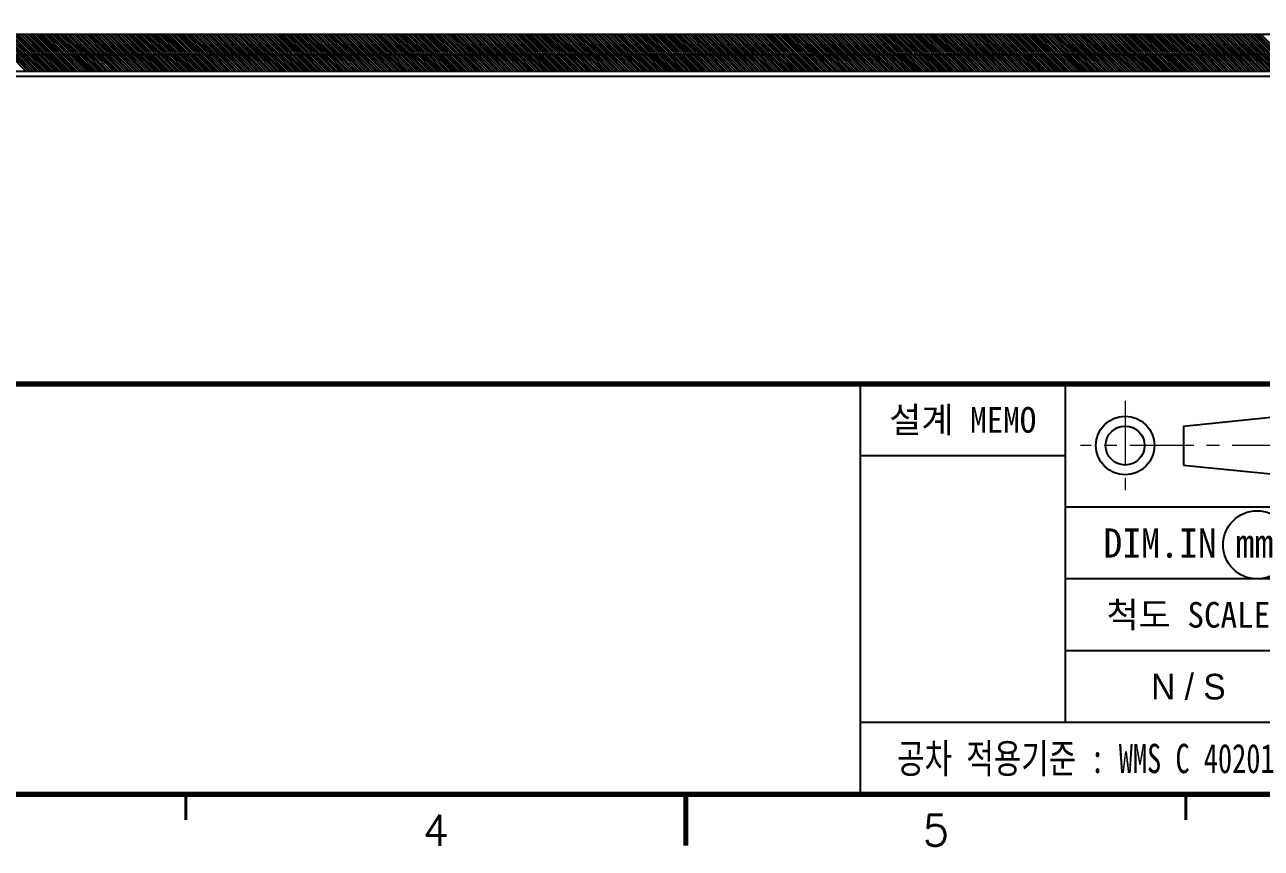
# Model space of a CAD drawing. Extents: x 295 to 953, y 10 to 290.
# Drawn here: x 622.5 to 743.1, y 9.8 to 90 of the extents above; entities that cross this region are included whole.
import ezdxf
from ezdxf.enums import TextEntityAlignment as Align

# ---------------------------------------------------------------- set-up
doc = ezdxf.new("R2010")
doc.units = 0
doc.header["$LTSCALE"] = 5
doc.header["$MEASUREMENT"] = 0
doc.linetypes.add('CENTER', pattern=[2, 1.25, -0.25, 0.25, -0.25])
doc.layers.get('0').update_dxf_attribs({"linetype": 'CONTINUOUS', "lineweight": 25})
doc.layers.add('2', color=2, linetype='CENTER', lineweight=13)
for name, color, linetype in [('ART02_PHO', 2, 'CONTINUOUS'), ('SHEET', 3, 'CONTINUOUS'), ('문자', 4, 'CONTINUOUS'), ('테두리', 3, 'CONTINUOUS')]:
    doc.layers.add(name, color=color, linetype=linetype)
doc.styles.get("Standard").update_dxf_attribs({"font": 'simplex.shx'})
doc.styles.add('굴림', font='')
doc.styles.add('굴림체', font='')
doc.styles.get('굴림').set_extended_font_data('Gulim')
doc.styles.get('굴림체').set_extended_font_data('GulimChe')

# ---------------------------------------------------------------- blocks, each defined once
blk = doc.blocks.new('C')
at = {"layer": '2'}
for p, q in [((252.83, 53.35), (252.83, 44.65)), ((269.53, 49), (248.48, 49))]:
    blk.add_line(p, q, dxfattribs=at)
at = {"layer": 'SHEET'}
for p, q in [((227, 55), (227, 15)), ((247, 55), (247, 22)), ((247, 48), (227, 48)), ((333, 43), (247, 43)), ((333, 36), (247, 36)), ((311, 29), (247, 29)), ((311, 22), (227, 22))]:
    blk.add_line(p, q, dxfattribs=at)
at = {"layer": 'SHEET', "color": 4}
for p, q in [((258.53, 50.9), (268.03, 51.85)), ((258.53, 50.9), (258.53, 47.1)), ((258.53, 47.1), (268.03, 46.15))]:
    blk.add_line(p, q, dxfattribs=at)
for radius in [2.85, 1.9]:
    blk.add_circle((252.83, 49), radius, dxfattribs=at)
at = {"layer": 'SHEET'}
blk.add_circle((265.7, 39.32), 3.32, dxfattribs=at)
at = {"layer": '테두리'}
for points, const_width in [([(15, 285), (15, 15), (405, 15), (405, 285), (15, 285)], 0.5), ([(15, 55), (405, 55)], 0.5), ([(161.25, 12.5), (161.25, 15)], 0.3), ([(210, 10), (210, 15)], 0.5), ([(258.75, 12.5), (258.75, 15)], 0.3)]:
    blk.add_lwpolyline(points, dxfattribs=dict(at, const_width=const_width))
at = {"layer": '문자', "style": '굴림체'}
for s, height, p in [('설계 MEMO', 2.5, (237, 51.5)), ('DIM.IN mm', 2.85, (259, 39.5)), ('척도 SCALE', 2.5, (259, 32.5))]:
    blk.add_text(s, height=height, dxfattribs=at).set_placement(p, align=Align.MIDDLE_CENTER)
at = {"layer": '문자', "style": '굴림체', "width": 0.75}
blk.add_text('공차 적용기준 : WMS C 40201', height=2.85, dxfattribs=at).set_placement((249, 18.5), align=Align.MIDDLE_CENTER)
at = {"layer": '문자'}
for s, p in [('4', (185.62, 11.5)), ('5', (234.38, 11.5))]:
    blk.add_text(s, height=3, dxfattribs=at).set_placement(p, align=Align.MIDDLE)

msp = doc.modelspace()

# ---------------------------------------------------------------- linework, layer by layer
at = {"layer": 'ART02_PHO', "color": 7}
for p, q in [((856.18, 89.07), (518.72, 89.07)), ((622.62, 85.5), (619.1, 89.07)), ((622.87, 85.5), (619.31, 89.07)), ((623.08, 85.5), (619.56, 89.07)), ((623.33, 85.5), (619.77, 89.07)), ((623.58, 85.5), (620.02, 89.07)), ((623.79, 85.5), (620.27, 89.07)), ((624.04, 85.5), (620.48, 89.07)), ((624.29, 85.5), (620.73, 89.07)), ((624.5, 85.5), (620.98, 89.07)), ((624.75, 85.5), (621.19, 89.07)), ((625, 85.5), (621.44, 89.07)), ((625.21, 85.5), (621.69, 89.07)), ((625.47, 85.5), (621.9, 89.07)), ((625.72, 85.5), (622.15, 89.07)), ((625.93, 85.5), (622.41, 89.07)), ((626.18, 85.5), (622.62, 89.07)), ((626.43, 85.5), (622.87, 89.07)), ((626.64, 85.5), (623.12, 89.07)), ((626.89, 85.5), (623.33, 89.07)), ((627.14, 85.5), (623.58, 89.07)), ((627.35, 85.5), (623.83, 89.07)), ((627.6, 85.5), (624.04, 89.07)), ((627.85, 85.5), (624.29, 89.07)), ((628.06, 85.5), (624.54, 89.07)), ((628.32, 85.5), (624.75, 89.07)), ((628.57, 85.5), (625, 89.07)), ((628.78, 85.5), (625.26, 89.07)), ((629.03, 85.5), (625.47, 89.07)), ((629.24, 85.5), (625.72, 89.07)), ((629.49, 85.5), (625.97, 89.07)), ((629.74, 85.5), (626.18, 89.07)), ((629.95, 85.5), (626.43, 89.07)), ((630.2, 85.5), (626.68, 89.07)), ((630.45, 85.5), (626.89, 89.07)), ((630.66, 85.5), (627.14, 89.07)), ((630.91, 85.5), (627.39, 89.07)), ((631.17, 85.5), (627.6, 89.07)), ((631.38, 85.5), (627.85, 89.07)), ((631.63, 85.5), (628.06, 89.07)), ((631.88, 85.5), (628.32, 89.07)), ((632.09, 85.5), (628.57, 89.07)), ((632.34, 85.5), (628.78, 89.07)), ((632.59, 85.5), (629.03, 89.07)), ((632.8, 85.5), (629.28, 89.07)), ((633.05, 85.5), (629.49, 89.07)), ((633.3, 85.5), (629.74, 89.07)), ((633.51, 85.5), (629.99, 89.07)), ((633.76, 85.5), (630.2, 89.07)), ((634.02, 85.5), (630.45, 89.07)), ((634.23, 85.5), (630.7, 89.07)), ((634.48, 85.5), (630.91, 89.07)), ((634.73, 85.5), (631.17, 89.07)), ((634.94, 85.5), (631.42, 89.07)), ((635.19, 85.5), (631.63, 89.07)), ((635.44, 85.5), (631.88, 89.07)), ((635.65, 85.5), (632.13, 89.07)), ((635.9, 85.5), (632.34, 89.07)), ((636.15, 85.5), (632.59, 89.07)), ((636.36, 85.5), (632.84, 89.07)), ((636.61, 85.5), (633.05, 89.07)), ((636.87, 85.5), (633.3, 89.07)), ((637.07, 85.5), (633.55, 89.07)), ((637.33, 85.5), (633.76, 89.07)), ((637.54, 85.5), (634.02, 89.07)), ((637.79, 85.5), (634.27, 89.07)), ((638.04, 85.5), (634.48, 89.07)), ((638.25, 85.5), (634.73, 89.07)), ((638.5, 85.5), (634.98, 89.07)), ((638.75, 85.5), (635.19, 89.07)), ((638.96, 85.5), (635.44, 89.07)), ((639.21, 85.5), (635.69, 89.07)), ((639.46, 85.5), (635.9, 89.07)), ((639.67, 85.5), (636.15, 89.07)), ((639.92, 85.5), (636.36, 89.07)), ((640.18, 85.5), (636.61, 89.07)), ((640.39, 85.5), (636.87, 89.07)), ((640.64, 85.5), (637.07, 89.07)), ((640.89, 85.5), (637.33, 89.07)), ((641.1, 85.5), (637.58, 89.07)), ((641.35, 85.5), (637.79, 89.07)), ((641.6, 85.5), (638.04, 89.07)), ((641.81, 85.5), (638.29, 89.07)), ((642.06, 85.5), (638.5, 89.07)), ((642.31, 85.5), (638.75, 89.07)), ((642.52, 85.5), (639, 89.07)), ((642.77, 85.5), (639.21, 89.07)), ((643.03, 85.5), (639.46, 89.07)), ((643.24, 85.5), (639.72, 89.07)), ((643.49, 85.5), (639.92, 89.07)), ((643.74, 85.5), (640.18, 89.07)), ((643.95, 85.5), (640.43, 89.07)), ((644.2, 85.5), (640.64, 89.07)), ((644.45, 85.5), (640.89, 89.07)), ((644.66, 85.5), (641.14, 89.07)), ((644.91, 85.5), (641.35, 89.07)), ((645.16, 85.5), (641.6, 89.07)), ((645.37, 85.5), (641.85, 89.07)), ((645.62, 85.5), (642.06, 89.07)), ((645.83, 85.5), (642.31, 89.07)), ((646.09, 85.5), (642.57, 89.07)), ((646.34, 85.5), (642.77, 89.07)), ((646.55, 85.5), (643.03, 89.07)), ((646.8, 85.5), (643.28, 89.07)), ((647.05, 85.5), (643.49, 89.07)), ((647.26, 85.5), (643.74, 89.07)), ((647.51, 85.5), (643.95, 89.07)), ((647.76, 85.5), (644.2, 89.07)), ((647.97, 85.5), (644.45, 89.07)), ((648.22, 85.5), (644.66, 89.07)), ((648.47, 85.5), (644.91, 89.07)), ((648.68, 85.5), (645.16, 89.07)), ((648.94, 85.5), (645.37, 89.07)), ((649.19, 85.5), (645.62, 89.07)), ((649.4, 85.5), (645.88, 89.07)), ((649.65, 85.5), (646.09, 89.07)), ((649.9, 85.5), (646.34, 89.07)), ((650.11, 85.5), (646.59, 89.07)), ((650.36, 85.5), (646.8, 89.07)), ((650.61, 85.5), (647.05, 89.07)), ((650.82, 85.5), (647.3, 89.07)), ((651.07, 85.5), (647.51, 89.07)), ((651.32, 85.5), (647.76, 89.07)), ((651.53, 85.5), (648.01, 89.07)), ((651.79, 85.5), (648.22, 89.07)), ((652.04, 85.5), (648.47, 89.07)), ((652.25, 85.5), (648.73, 89.07)), ((652.5, 85.5), (648.94, 89.07)), ((652.75, 85.5), (649.19, 89.07)), ((652.96, 85.5), (649.44, 89.07)), ((653.21, 85.5), (649.65, 89.07)), ((653.42, 85.5), (649.9, 89.07)), ((653.67, 85.5), (650.15, 89.07)), ((653.92, 85.5), (650.36, 89.07)), ((654.13, 85.5), (650.61, 89.07)), ((654.38, 85.5), (650.86, 89.07)), ((654.64, 85.5), (651.07, 89.07)), ((654.84, 85.5), (651.32, 89.07)), ((655.1, 85.5), (651.58, 89.07)), ((655.35, 85.5), (651.79, 89.07)), ((655.56, 85.5), (652.04, 89.07)), ((655.81, 85.5), (652.25, 89.07)), ((656.06, 85.5), (652.5, 89.07)), ((656.27, 85.5), (652.75, 89.07)), ((656.52, 85.5), (652.96, 89.07)), ((656.77, 85.5), (653.21, 89.07)), ((656.98, 85.5), (653.46, 89.07)), ((657.23, 85.5), (653.67, 89.07)), ((657.49, 85.5), (653.92, 89.07)), ((657.69, 85.5), (654.17, 89.07)), ((657.95, 85.5), (654.38, 89.07)), ((658.2, 85.5), (654.64, 89.07)), ((658.41, 85.5), (654.89, 89.07)), ((658.66, 85.5), (655.1, 89.07)), ((658.91, 85.5), (655.35, 89.07)), ((659.12, 85.5), (655.6, 89.07)), ((659.37, 85.5), (655.81, 89.07)), ((659.62, 85.5), (656.06, 89.07)), ((659.83, 85.5), (656.31, 89.07)), ((660.08, 85.5), (656.52, 89.07)), ((660.34, 85.5), (656.77, 89.07)), ((660.54, 85.5), (657.02, 89.07)), ((660.8, 85.5), (657.23, 89.07)), ((661.05, 85.5), (657.49, 89.07)), ((661.26, 85.5), (657.74, 89.07)), ((661.51, 85.5), (657.95, 89.07)), ((661.72, 85.5), (658.2, 89.07)), ((661.97, 85.5), (658.45, 89.07)), ((662.22, 85.5), (658.66, 89.07)), ((662.43, 85.5), (658.91, 89.07)), ((662.68, 85.5), (659.16, 89.07)), ((662.93, 85.5), (659.37, 89.07)), ((663.14, 85.5), (659.62, 89.07)), ((663.39, 85.5), (659.87, 89.07)), ((663.65, 85.5), (660.08, 89.07)), ((663.86, 85.5), (660.34, 89.07)), ((664.11, 85.5), (660.54, 89.07)), ((664.36, 85.5), (660.8, 89.07)), ((664.57, 85.5), (661.05, 89.07)), ((664.82, 85.5), (661.26, 89.07)), ((665.07, 85.5), (661.51, 89.07)), ((665.28, 85.5), (661.76, 89.07)), ((665.53, 85.5), (661.97, 89.07)), ((665.78, 85.5), (662.22, 89.07)), ((665.99, 85.5), (662.47, 89.07)), ((666.24, 85.5), (662.68, 89.07)), ((666.5, 85.5), (662.93, 89.07)), ((666.71, 85.5), (663.18, 89.07)), ((666.96, 85.5), (663.39, 89.07)), ((667.21, 85.5), (663.65, 89.07)), ((667.42, 85.5), (663.9, 89.07)), ((667.67, 85.5), (664.11, 89.07)), ((667.92, 85.5), (664.36, 89.07)), ((668.13, 85.5), (664.61, 89.07)), ((668.38, 85.5), (664.82, 89.07)), ((668.63, 85.5), (665.07, 89.07)), ((668.84, 85.5), (665.32, 89.07)), ((669.09, 85.5), (665.53, 89.07)), ((669.35, 85.5), (665.78, 89.07)), ((669.56, 85.5), (666.03, 89.07)), ((669.81, 85.5), (666.24, 89.07)), ((670.02, 85.5), (666.5, 89.07)), ((670.27, 85.5), (666.75, 89.07)), ((670.52, 85.5), (666.96, 89.07)), ((670.73, 85.5), (667.21, 89.07)), ((670.98, 85.5), (667.46, 89.07)), ((671.23, 85.5), (667.67, 89.07)), ((671.44, 85.5), (667.92, 89.07)), ((671.69, 85.5), (668.13, 89.07)), ((671.94, 85.5), (668.38, 89.07)), ((672.15, 85.5), (668.63, 89.07)), ((672.41, 85.5), (668.84, 89.07)), ((672.66, 85.5), (669.09, 89.07)), ((672.87, 85.5), (669.35, 89.07)), ((673.12, 85.5), (669.56, 89.07)), ((673.37, 85.5), (669.81, 89.07)), ((673.58, 85.5), (670.06, 89.07)), ((673.83, 85.5), (670.27, 89.07)), ((674.08, 85.5), (670.52, 89.07)), ((674.29, 85.5), (670.77, 89.07)), ((674.54, 85.5), (670.98, 89.07)), ((674.79, 85.5), (671.23, 89.07)), ((675, 85.5), (671.48, 89.07)), ((675.25, 85.5), (671.69, 89.07)), ((675.51, 85.5), (671.94, 89.07)), ((675.72, 85.5), (672.2, 89.07)), ((675.97, 85.5), (672.41, 89.07)), ((676.22, 85.5), (672.66, 89.07)), ((676.43, 85.5), (672.91, 89.07)), ((676.68, 85.5), (673.12, 89.07)), ((676.93, 85.5), (673.37, 89.07)), ((677.14, 85.5), (673.62, 89.07)), ((677.39, 85.5), (673.83, 89.07)), ((677.6, 85.5), (674.08, 89.07)), ((677.85, 85.5), (674.33, 89.07)), ((678.1, 85.5), (674.54, 89.07)), ((678.31, 85.5), (674.79, 89.07)), ((678.57, 85.5), (675.05, 89.07)), ((678.82, 85.5), (675.25, 89.07)), ((679.03, 85.5), (675.51, 89.07)), ((679.28, 85.5), (675.76, 89.07)), ((679.53, 85.5), (675.97, 89.07)), ((679.74, 85.5), (676.22, 89.07)), ((679.99, 85.5), (676.43, 89.07)), ((680.24, 85.5), (676.68, 89.07)), ((680.45, 85.5), (676.93, 89.07)), ((680.7, 85.5), (677.14, 89.07)), ((680.95, 85.5), (677.39, 89.07)), ((681.16, 85.5), (677.64, 89.07)), ((681.42, 85.5), (677.85, 89.07)), ((681.67, 85.5), (678.1, 89.07)), ((681.88, 85.5), (678.36, 89.07)), ((682.13, 85.5), (678.57, 89.07)), ((682.38, 85.5), (678.82, 89.07)), ((682.59, 85.5), (679.07, 89.07)), ((682.84, 85.5), (679.28, 89.07)), ((683.09, 85.5), (679.53, 89.07)), ((683.3, 85.5), (679.78, 89.07)), ((683.55, 85.5), (679.99, 89.07)), ((683.8, 85.5), (680.24, 89.07)), ((684.01, 85.5), (680.49, 89.07)), ((684.27, 85.5), (680.7, 89.07)), ((684.52, 85.5), (680.95, 89.07)), ((684.73, 85.5), (681.21, 89.07)), ((684.98, 85.5), (681.42, 89.07)), ((685.23, 85.5), (681.67, 89.07)), ((685.44, 85.5), (681.92, 89.07)), ((685.69, 85.5), (682.13, 89.07)), ((685.9, 85.5), (682.38, 89.07)), ((686.15, 85.5), (682.63, 89.07)), ((686.4, 85.5), (682.84, 89.07)), ((686.61, 85.5), (683.09, 89.07)), ((686.86, 85.5), (683.34, 89.07)), ((687.12, 85.5), (683.55, 89.07)), ((687.33, 85.5), (683.8, 89.07)), ((687.58, 85.5), (684.06, 89.07)), ((687.83, 85.5), (684.27, 89.07)), ((688.04, 85.5), (684.52, 89.07)), ((688.29, 85.5), (684.73, 89.07)), ((688.54, 85.5), (684.98, 89.07)), ((688.75, 85.5), (685.23, 89.07)), ((689, 85.5), (685.44, 89.07)), ((689.25, 85.5), (685.69, 89.07)), ((689.46, 85.5), (685.94, 89.07)), ((689.71, 85.5), (686.15, 89.07)), ((689.97, 85.5), (686.4, 89.07)), ((690.17, 85.5), (686.65, 89.07)), ((690.43, 85.5), (686.86, 89.07)), ((690.68, 85.5), (687.12, 89.07)), ((690.89, 85.5), (687.37, 89.07)), ((691.14, 85.5), (687.58, 89.07)), ((691.39, 85.5), (687.83, 89.07)), ((691.6, 85.5), (688.08, 89.07)), ((691.85, 85.5), (688.29, 89.07)), ((692.1, 85.5), (688.54, 89.07)), ((692.31, 85.5), (688.79, 89.07)), ((692.56, 85.5), (689, 89.07)), ((692.82, 85.5), (689.25, 89.07)), ((693.02, 85.5), (689.5, 89.07)), ((693.28, 85.5), (689.71, 89.07)), ((693.53, 85.5), (689.97, 89.07)), ((693.74, 85.5), (690.22, 89.07)), ((693.99, 85.5), (690.43, 89.07)), ((694.2, 85.5), (690.68, 89.07)), ((694.45, 85.5), (690.93, 89.07)), ((694.7, 85.5), (691.14, 89.07)), ((694.91, 85.5), (691.39, 89.07)), ((695.16, 85.5), (691.64, 89.07)), ((695.41, 85.5), (691.85, 89.07)), ((695.62, 85.5), (692.1, 89.07)), ((695.87, 85.5), (692.31, 89.07)), ((696.13, 85.5), (692.56, 89.07)), ((696.34, 85.5), (692.82, 89.07)), ((696.59, 85.5), (693.02, 89.07)), ((696.84, 85.5), (693.28, 89.07)), ((697.05, 85.5), (693.53, 89.07)), ((697.3, 85.5), (693.74, 89.07)), ((697.55, 85.5), (693.99, 89.07)), ((697.76, 85.5), (694.24, 89.07)), ((698.01, 85.5), (694.45, 89.07)), ((698.26, 85.5), (694.7, 89.07)), ((698.47, 85.5), (694.95, 89.07)), ((698.72, 85.5), (695.16, 89.07)), ((698.98, 85.5), (695.41, 89.07)), ((699.19, 85.5), (695.67, 89.07)), ((699.44, 85.5), (695.87, 89.07)), ((699.69, 85.5), (696.13, 89.07)), ((699.9, 85.5), (696.38, 89.07)), ((700.15, 85.5), (696.59, 89.07)), ((700.4, 85.5), (696.84, 89.07)), ((700.61, 85.5), (697.09, 89.07)), ((700.86, 85.5), (697.3, 89.07)), ((701.11, 85.5), (697.55, 89.07)), ((701.32, 85.5), (697.8, 89.07)), ((701.57, 85.5), (698.01, 89.07)), ((701.78, 85.5), (698.26, 89.07)), ((702.04, 85.5), (698.52, 89.07)), ((702.29, 85.5), (698.72, 89.07)), ((702.5, 85.5), (698.98, 89.07)), ((702.75, 85.5), (699.23, 89.07)), ((703, 85.5), (699.44, 89.07)), ((703.21, 85.5), (699.69, 89.07)), ((703.46, 85.5), (699.94, 89.07)), ((703.71, 85.5), (700.15, 89.07)), ((703.92, 85.5), (700.4, 89.07)), ((704.17, 85.5), (700.61, 89.07)), ((704.42, 85.5), (700.86, 89.07)), ((704.63, 85.5), (701.11, 89.07)), ((704.89, 85.5), (701.32, 89.07)), ((705.14, 85.5), (701.57, 89.07)), ((705.35, 85.5), (701.83, 89.07)), ((705.6, 85.5), (702.04, 89.07)), ((705.85, 85.5), (702.29, 89.07)), ((706.06, 85.5), (702.54, 89.07)), ((706.31, 85.5), (702.75, 89.07)), ((706.56, 85.5), (703, 89.07)), ((706.77, 85.5), (703.25, 89.07)), ((707.02, 85.5), (703.46, 89.07)), ((707.27, 85.5), (703.71, 89.07)), ((707.48, 85.5), (703.96, 89.07)), ((707.74, 85.5), (704.17, 89.07)), ((707.99, 85.5), (704.42, 89.07)), ((708.2, 85.5), (704.68, 89.07)), ((708.45, 85.5), (704.89, 89.07)), ((708.7, 85.5), (705.14, 89.07)), ((708.91, 85.5), (705.39, 89.07)), ((709.16, 85.5), (705.6, 89.07)), ((709.41, 85.5), (705.85, 89.07)), ((709.62, 85.5), (706.1, 89.07)), ((709.87, 85.5), (706.31, 89.07)), ((710.08, 85.5), (706.56, 89.07)), ((710.33, 85.5), (706.81, 89.07)), ((710.59, 85.5), (707.02, 89.07)), ((710.79, 85.5), (707.27, 89.07)), ((711.05, 85.5), (707.53, 89.07)), ((711.3, 85.5), (707.74, 89.07)), ((711.51, 85.5), (707.99, 89.07)), ((711.76, 85.5), (708.2, 89.07)), ((712.01, 85.5), (708.45, 89.07)), ((712.22, 85.5), (708.7, 89.07)), ((712.47, 85.5), (708.91, 89.07)), ((712.72, 85.5), (709.16, 89.07)), ((712.93, 85.5), (709.41, 89.07)), ((713.18, 85.5), (709.62, 89.07)), ((713.43, 85.5), (709.87, 89.07)), ((713.64, 85.5), (710.12, 89.07)), ((713.9, 85.5), (710.33, 89.07)), ((714.15, 85.5), (710.59, 89.07)), ((714.36, 85.5), (710.84, 89.07)), ((714.61, 85.5), (711.05, 89.07)), ((714.86, 85.5), (711.3, 89.07)), ((715.07, 85.5), (711.55, 89.07)), ((715.32, 85.5), (711.76, 89.07)), ((715.57, 85.5), (712.01, 89.07)), ((715.78, 85.5), (712.26, 89.07)), ((716.03, 85.5), (712.47, 89.07)), ((716.28, 85.5), (712.72, 89.07)), ((716.49, 85.5), (712.97, 89.07)), ((716.75, 85.5), (713.18, 89.07)), ((717, 85.5), (713.43, 89.07)), ((717.21, 85.5), (713.69, 89.07)), ((717.46, 85.5), (713.9, 89.07)), ((717.71, 85.5), (714.15, 89.07)), ((717.92, 85.5), (714.4, 89.07)), ((718.17, 85.5), (714.61, 89.07)), ((718.38, 85.5), (714.86, 89.07)), ((718.63, 85.5), (715.11, 89.07)), ((718.88, 85.5), (715.32, 89.07)), ((719.09, 85.5), (715.57, 89.07)), ((719.34, 85.5), (715.82, 89.07)), ((719.6, 85.5), (716.03, 89.07)), ((719.81, 85.5), (716.28, 89.07)), ((720.06, 85.5), (716.49, 89.07)), ((720.31, 85.5), (716.75, 89.07)), ((720.52, 85.5), (717, 89.07)), ((720.77, 85.5), (717.21, 89.07)), ((721.02, 85.5), (717.46, 89.07)), ((721.23, 85.5), (717.71, 89.07)), ((721.48, 85.5), (717.92, 89.07)), ((721.73, 85.5), (718.17, 89.07)), ((721.94, 85.5), (718.42, 89.07)), ((722.19, 85.5), (718.63, 89.07)), ((722.45, 85.5), (718.88, 89.07)), ((722.66, 85.5), (719.13, 89.07)), ((722.91, 85.5), (719.34, 89.07)), ((723.16, 85.5), (719.6, 89.07)), ((723.37, 85.5), (719.85, 89.07)), ((723.62, 85.5), (720.06, 89.07)), ((723.87, 85.5), (720.31, 89.07)), ((724.08, 85.5), (720.56, 89.07)), ((724.33, 85.5), (720.77, 89.07)), ((724.58, 85.5), (721.02, 89.07)), ((724.79, 85.5), (721.27, 89.07)), ((725.04, 85.5), (721.48, 89.07)), ((725.3, 85.5), (721.73, 89.07)), ((725.51, 85.5), (721.98, 89.07)), ((725.76, 85.5), (722.19, 89.07)), ((725.97, 85.5), (722.45, 89.07)), ((726.22, 85.5), (722.7, 89.07)), ((726.47, 85.5), (722.91, 89.07)), ((726.68, 85.5), (723.16, 89.07)), ((726.93, 85.5), (723.41, 89.07)), ((727.18, 85.5), (723.62, 89.07)), ((727.39, 85.5), (723.87, 89.07)), ((727.64, 85.5), (724.12, 89.07)), ((727.89, 85.5), (724.33, 89.07)), ((728.1, 85.5), (724.58, 89.07)), ((728.35, 85.5), (724.79, 89.07)), ((728.61, 85.5), (725.04, 89.07)), ((728.82, 85.5), (725.3, 89.07)), ((729.07, 85.5), (725.51, 89.07)), ((729.32, 85.5), (725.76, 89.07)), ((729.53, 85.5), (726.01, 89.07)), ((729.78, 85.5), (726.22, 89.07)), ((730.03, 85.5), (726.47, 89.07)), ((730.24, 85.5), (726.72, 89.07)), ((730.49, 85.5), (726.93, 89.07)), ((730.74, 85.5), (727.18, 89.07)), ((730.95, 85.5), (727.43, 89.07)), ((731.2, 85.5), (727.64, 89.07)), ((731.46, 85.5), (727.89, 89.07)), ((731.67, 85.5), (728.15, 89.07)), ((731.92, 85.5), (728.35, 89.07)), ((732.17, 85.5), (728.61, 89.07)), ((732.38, 85.5), (728.86, 89.07)), ((732.63, 85.5), (729.07, 89.07)), ((732.88, 85.5), (729.32, 89.07)), ((733.09, 85.5), (729.57, 89.07)), ((733.34, 85.5), (729.78, 89.07)), ((733.59, 85.5), (730.03, 89.07)), ((733.8, 85.5), (730.28, 89.07)), ((734.05, 85.5), (730.49, 89.07)), ((734.26, 85.5), (730.74, 89.07)), ((734.52, 85.5), (731, 89.07)), ((734.77, 85.5), (731.2, 89.07)), ((734.98, 85.5), (731.46, 89.07)), ((735.23, 85.5), (731.71, 89.07)), ((735.48, 85.5), (731.92, 89.07)), ((735.69, 85.5), (732.17, 89.07)), ((735.94, 85.5), (732.38, 89.07)), ((736.19, 85.5), (732.63, 89.07)), ((736.4, 85.5), (732.88, 89.07)), ((736.65, 85.5), (733.09, 89.07)), ((736.9, 85.5), (733.34, 89.07)), ((737.11, 85.5), (733.59, 89.07)), ((737.37, 85.5), (733.8, 89.07)), ((737.62, 85.5), (734.05, 89.07)), ((737.83, 85.5), (734.31, 89.07)), ((738.08, 85.5), (734.52, 89.07)), ((738.33, 85.5), (734.77, 89.07)), ((738.54, 85.5), (735.02, 89.07)), ((738.79, 85.5), (735.23, 89.07)), ((739.04, 85.5), (735.48, 89.07)), ((739.25, 85.5), (735.73, 89.07)), ((739.5, 85.5), (735.94, 89.07)), ((739.75, 85.5), (736.19, 89.07)), ((739.96, 85.5), (736.44, 89.07)), ((740.22, 85.5), (736.65, 89.07)), ((740.47, 85.5), (736.9, 89.07)), ((740.68, 85.5), (737.16, 89.07)), ((740.93, 85.5), (737.37, 89.07)), ((741.18, 85.5), (737.62, 89.07)), ((741.39, 85.5), (737.87, 89.07)), ((741.64, 85.5), (738.08, 89.07)), ((741.89, 85.5), (738.33, 89.07)), ((742.1, 85.5), (738.58, 89.07)), ((742.35, 85.5), (738.79, 89.07)), ((742.56, 85.5), (739.04, 89.07)), ((742.81, 85.5), (739.29, 89.07)), ((743.07, 85.5), (739.5, 89.07)), ((743.27, 85.5), (739.75, 89.07)), ((743.53, 85.5), (740.01, 89.07)), ((743.78, 85.5), (740.22, 89.07)), ((743.99, 85.5), (740.47, 89.07)), ((744.24, 85.5), (740.68, 89.07)), ((744.49, 85.5), (740.93, 89.07)), ((744.7, 85.5), (741.18, 89.07)), ((744.95, 85.5), (741.39, 89.07)), ((745.2, 85.5), (741.64, 89.07)), ((745.41, 85.5), (741.89, 89.07)), ((745.66, 85.5), (742.1, 89.07)), ((745.92, 85.5), (742.35, 89.07)), ((746.12, 85.5), (742.6, 89.07)), ((746.38, 85.5), (742.81, 89.07)), ((746.63, 85.5), (743.07, 89.07)), ((515.62, 87.1), (862.59, 87.1)), ((509.12, 85.5), (868, 85.5)), ((509.63, 85), (868.5, 85))]:
    msp.add_line(p, q, dxfattribs=at)

# ---------------------------------------------------------------- block references
msp.add_blockref('C', (476.98, 0))

# ---------------------------------------------------------------- texts
at = {"layer": '문자', "style": '굴림'}
msp.add_text('N / S', height=2.5, dxfattribs=at).set_placement((735.98, 25.5), align=Align.MIDDLE_CENTER)

doc.saveas('drawing.dxf')
